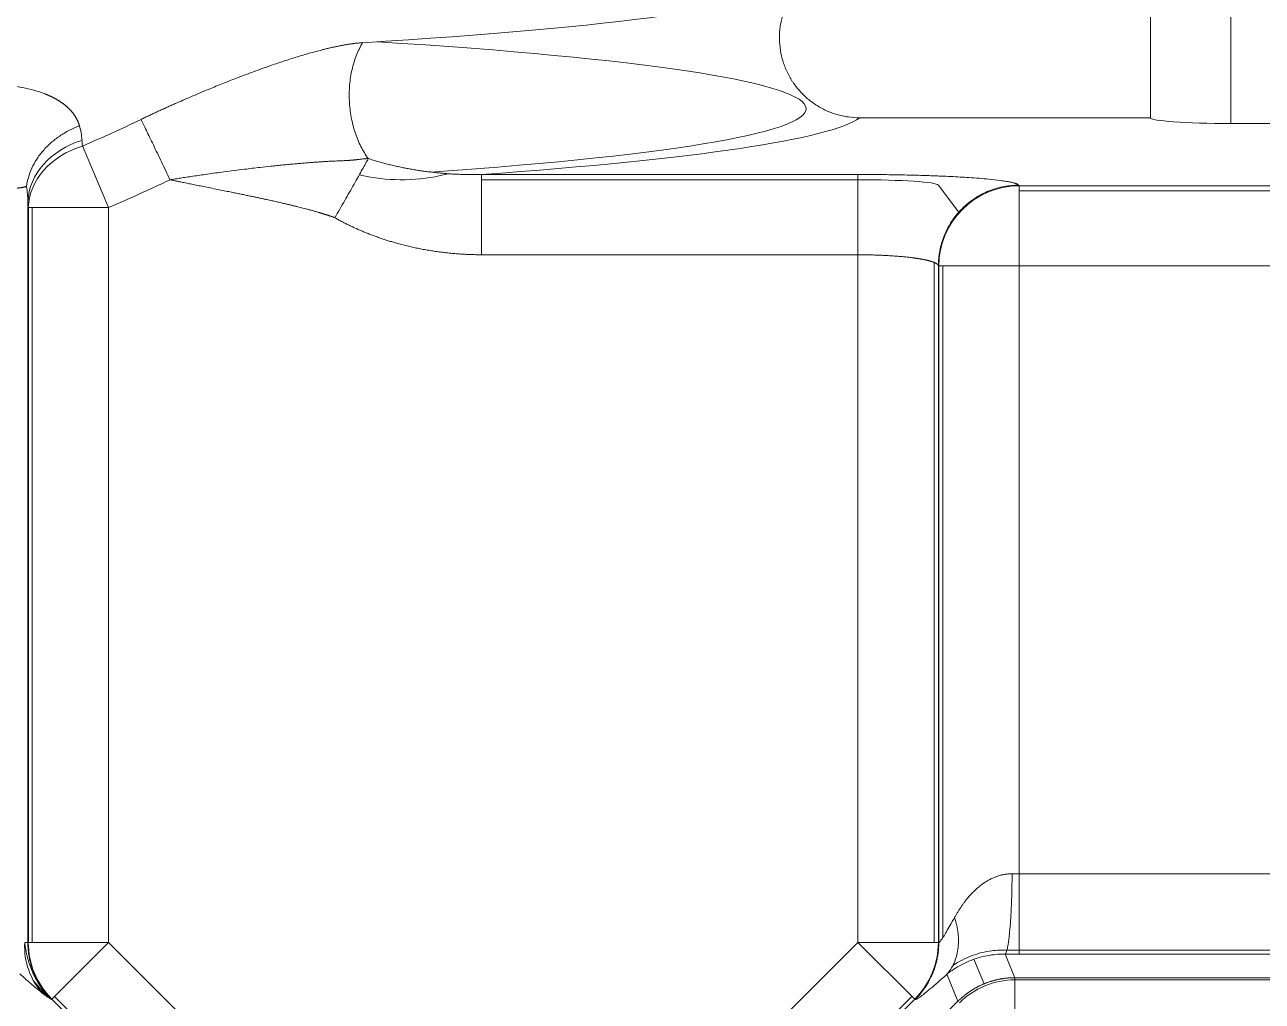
# Model space of a CAD drawing. Header units: millimetres. Extents: x 409 to 2276, y 1039 to 1674.
# Drawn here: x 1619.43 to 1634.8, y 1390.09 to 1402.23 of the extents above; entities that cross this region are included whole.
import ezdxf

# ---------------------------------------------------------------- set-up
doc = ezdxf.new("R2010")
doc.units = ezdxf.units.MM
doc.layers.add('粗实线层', color=7, linetype='Continuous', lineweight=35)

msp = doc.modelspace()

# ---------------------------------------------------------------- linework, layer by layer
at = {"layer": '粗实线层', "lineweight": 20}
for p, q in [((1634.414, 1414.55), (1634.414, 1401)), ((1633.414, 1410.062), (1633.414, 1401.07)), ((1633.414, 1401.07), (1629.803, 1401.07)), ((1636.914, 1401), (1634.414, 1401)), ((1620.145, 1400.72), (1620.471, 1399.955)), ((1629.781, 1400.366), (1625.105, 1400.366)), ((1625.105, 1399.369), (1625.105, 1400.366)), ((1629.781, 1400.301), (1625.105, 1400.301)), ((1630.781, 1400.234), (1631.039, 1399.89)), ((1631.784, 1400.226), (1631.779, 1400.234)), ((1648.509, 1400.226), (1631.784, 1400.226)), ((1631.784, 1399.229), (1631.784, 1400.226)), ((1631.784, 1400.161), (1648.509, 1400.161)), ((1619.467, 1400.029), (1619.467, 1390.823)), ((1619.473, 1390.825), (1619.473, 1399.955)), ((1620.471, 1399.955), (1619.473, 1399.955)), ((1619.522, 1390.825), (1619.522, 1399.955)), ((1620.471, 1390.825), (1620.471, 1399.955)), ((1629.781, 1399.369), (1625.105, 1399.369)), ((1629.781, 1399.369), (1629.781, 1390.825)), ((1630.73, 1399.273), (1630.73, 1390.825)), ((1630.786, 1399.229), (1630.78, 1399.236)), ((1630.78, 1399.236), (1630.78, 1390.825)), ((1630.785, 1390.823), (1630.786, 1399.229)), ((1631.784, 1399.229), (1630.786, 1399.229)), ((1630.835, 1390.883), (1630.835, 1399.229)), ((1631.784, 1391.677), (1631.784, 1399.229)), ((1648.509, 1399.229), (1631.784, 1399.229)), ((1631.784, 1391.677), (1673.786, 1391.677)), ((1619.467, 1390.823), (1619.428, 1390.823)), ((1619.467, 1390.823), (1619.473, 1390.825)), ((1620.471, 1390.825), (1619.473, 1390.825)), ((1620.471, 1390.825), (1619.765, 1390.119)), ((1623.715, 1387.581), (1620.471, 1390.825)), ((1629.781, 1390.825), (1626.538, 1387.581)), ((1629.781, 1390.825), (1630.488, 1390.119)), ((1629.781, 1390.825), (1630.78, 1390.825)), ((1630.78, 1390.825), (1630.785, 1390.823)), ((1631.348, 1390.309), (1631.221, 1390.614)), ((1631.609, 1390.678), (1631.73, 1390.386)), ((1631.784, 1390.678), (1635.456, 1390.678)), ((1631.79, 1390.728), (1635.458, 1390.728)), ((1619.717, 1390.144), (1619.534, 1390.352)), ((1619.544, 1390.441), (1619.549, 1390.443)), ((1630.709, 1390.44), (1630.704, 1390.443)), ((1630.885, 1390.428), (1631.024, 1390.093)), ((1631.73, 1390.386), (1631.73, 1389.886)), ((1631.73, 1390.386), (1729.523, 1390.386)), ((1729.523, 1390.361), (1631.73, 1390.361)), ((1623.044, 1386.91), (1619.8, 1390.154)), ((1630.452, 1390.154), (1627.209, 1386.91)), ((1619.76, 1390.116), (1619.765, 1390.119)), ((1623.008, 1386.875), (1619.765, 1390.119)), ((1630.488, 1390.119), (1627.244, 1386.875)), ((1627.409, 1386.478), (1631.024, 1390.093)), ((1630.488, 1390.119), (1630.493, 1390.116))]:
    msp.add_line(p, q, dxfattribs=at)
for radius in [17.877, 17.877, 18.708]:
    msp.add_arc((1613.126, 1417.161), radius, 293.1165, 295.6821, dxfattribs=at)
for centre, major_axis, ratio, start_param, end_param in [((1613.126, 1402.847), (16.011, 0), 0.069756, 5.427735, 6.18907), ((1613.126, 1401.183), (-16.011, 0), 0.069756, 2.358215, 3.981632), ((1613.126, 1401.183), (16.755, 0), 0.069756, 5.508891, 6.186275), ((1634.414, 1401.07), (-1, 0), 0.069927, 0, 1.570796), ((1620.466, 1400.029), (-0.997, -0.073), 0.813378, 4.985279, 6.193093), ((1620.75, 1417.161), (0, -20.099), 0.052336, 5.664246, 5.670351), ((1620.471, 1399.955), (-0.997, -0.074), 0.8169, 4.984513, 6.192322), ((1629.781, 1400.231), (-1, 0), 0.069927, 3.186285, 4.712389), ((1631.784, 1399.229), (-0.8, -0.6), 0.996204, 4.071054, 5.6382), ((1620.106, 1417.161), (0, -21.034), 0.052336, 5.664246, 5.670351), ((1620.292, 1390.823), (-0.538, -0.721), 0.939696, 5.323763, 6.129567), ((1620.471, 1390.825), (-0.383, 0.924), 0.998395, 1.178665, 1.962928), ((1629.781, 1390.825), (-0.383, -0.924), 0.998395, 1.178665, 1.962928), ((1631.784, 1390.78), (-1, 0), 0.052408, 1.418037, 1.576827), ((1631.741, 1389.359), (0.383, -0.925), 0.998395, 2.759745, 3.52344)]:
    msp.add_ellipse(centre, major_axis=major_axis, ratio=ratio, start_param=start_param, end_param=end_param, dxfattribs=at)
for points, degree, knots in [([(1629.066, 1402.742), (1629.034, 1402.706), (1628.974, 1402.63), (1628.927, 1402.547), (1628.9, 1402.493), (1628.895, 1402.482), (1628.886, 1402.46), (1628.881, 1402.449), (1628.868, 1402.415), (1628.859, 1402.392), (1628.838, 1402.324), (1628.827, 1402.277), (1628.815, 1402.206), (1628.812, 1402.182), (1628.807, 1402.134), (1628.806, 1402.11), (1628.804, 1402.038), (1628.809, 1401.942), (1628.828, 1401.848), (1628.844, 1401.79), (1628.847, 1401.778), (1628.855, 1401.755), (1628.866, 1401.721), (1628.879, 1401.687), (1628.908, 1401.621), (1628.931, 1401.579), (1628.962, 1401.528), (1628.969, 1401.518), (1628.983, 1401.498), (1628.99, 1401.488), (1629.011, 1401.459), (1629.026, 1401.44), (1629.073, 1401.385), (1629.106, 1401.351), (1629.16, 1401.303), (1629.179, 1401.288), (1629.217, 1401.259), (1629.237, 1401.245), (1629.298, 1401.206), (1629.382, 1401.159), (1629.471, 1401.125), (1629.541, 1401.105), (1629.564, 1401.099), (1629.612, 1401.088), (1629.635, 1401.084), (1629.707, 1401.074), (1629.755, 1401.07), (1629.803, 1401.07)], 3, [0, 0, 0, 0, 0.0625, 0.125, 0.125, 0.140625, 0.140625, 0.15625, 0.15625, 0.1875, 0.1875, 0.25, 0.25, 0.28125, 0.28125, 0.3125, 0.3125, 0.375, 0.4375, 0.4375, 0.453125, 0.453125, 0.46875, 0.5, 0.5, 0.5625, 0.5625, 0.578125, 0.578125, 0.59375, 0.59375, 0.625, 0.625, 0.6875, 0.6875, 0.71875, 0.71875, 0.75, 0.75, 0.8125, 0.875, 0.875, 0.90625, 0.90625, 0.9375, 0.9375, 1, 1, 1, 1]), ([(1623.627, 1402.004), (1623.622, 1402.004), (1623.612, 1402.003), (1623.597, 1402.002), (1623.582, 1402), (1623.567, 1401.999), (1623.551, 1401.997), (1623.535, 1401.996), (1623.519, 1401.994), (1623.503, 1401.991), (1623.486, 1401.989), (1623.47, 1401.987), (1623.453, 1401.984), (1623.435, 1401.981), (1623.418, 1401.978), (1623.401, 1401.975), (1623.383, 1401.972), (1623.365, 1401.969), (1623.347, 1401.966), (1623.328, 1401.962), (1623.31, 1401.958), (1623.291, 1401.954), (1623.272, 1401.95), (1623.253, 1401.946), (1623.234, 1401.942), (1623.214, 1401.937), (1623.195, 1401.933), (1623.175, 1401.928), (1623.155, 1401.923), (1623.134, 1401.918), (1623.077, 1401.903), (1622.977, 1401.876), (1622.828, 1401.833), (1622.662, 1401.78), (1622.502, 1401.726), (1622.323, 1401.662), (1622.131, 1401.591), (1621.926, 1401.511), (1621.759, 1401.443), (1621.629, 1401.389), (1621.521, 1401.343), (1621.42, 1401.3), (1621.338, 1401.264), (1621.274, 1401.236), (1621.224, 1401.214), (1621.173, 1401.191), (1621.123, 1401.168), (1621.073, 1401.145), (1621.023, 1401.122), (1620.973, 1401.098), (1620.923, 1401.075), (1620.89, 1401.059), (1620.874, 1401.05)], 3, [0, 0, 0, 0, 0.006233, 0.012519, 0.01886, 0.025254, 0.031704, 0.038209, 0.044769, 0.051384, 0.058054, 0.064775, 0.071549, 0.078372, 0.085243, 0.092159, 0.099118, 0.10612, 0.113167, 0.12026, 0.127401, 0.13459, 0.141829, 0.149119, 0.15646, 0.163854, 0.1713, 0.178801, 0.186355, 0.193963, 0.201625, 0.250567, 0.305071, 0.365183, 0.430919, 0.476247, 0.55751, 0.634223, 0.693482, 0.734072, 0.772104, 0.807575, 0.840478, 0.858171, 0.875867, 0.893569, 0.91128, 0.929002, 0.946735, 0.964479, 0.982235, 1, 1, 1, 1]), ([(1623.627, 1402.004), (1623.598, 1401.956), (1623.572, 1401.904), (1623.528, 1401.792), (1623.509, 1401.732), (1623.481, 1401.608), (1623.471, 1401.543), (1623.46, 1401.412), (1623.458, 1401.344), (1623.465, 1401.21), (1623.473, 1401.144), (1623.497, 1401.013), (1623.513, 1400.949), (1623.553, 1400.827), (1623.577, 1400.769), (1623.632, 1400.66), (1623.663, 1400.61), (1623.697, 1400.564)], 3, [0, 0, 0, 0, 0.125, 0.125, 0.25, 0.25, 0.375, 0.375, 0.5, 0.5, 0.625, 0.625, 0.75, 0.75, 0.875, 0.875, 1, 1, 1, 1]), ([(1620.108, 1400.971), (1620.107, 1400.974), (1620.105, 1400.981), (1620.102, 1400.99), (1620.099, 1401), (1620.095, 1401.009), (1620.092, 1401.019), (1620.088, 1401.028), (1620.084, 1401.037), (1620.079, 1401.046), (1620.075, 1401.054), (1620.07, 1401.063), (1620.066, 1401.072), (1620.061, 1401.08), (1620.056, 1401.088), (1620.05, 1401.096), (1620.045, 1401.104), (1620.039, 1401.112), (1620.034, 1401.12), (1620.028, 1401.127), (1620.022, 1401.135), (1620.016, 1401.142), (1620.01, 1401.149), (1620.004, 1401.156), (1619.998, 1401.163), (1619.991, 1401.17), (1619.985, 1401.177), (1619.978, 1401.184), (1619.972, 1401.19), (1619.965, 1401.196), (1619.958, 1401.203), (1619.951, 1401.209), (1619.944, 1401.215), (1619.937, 1401.221), (1619.93, 1401.227), (1619.923, 1401.233), (1619.916, 1401.238), (1619.908, 1401.244), (1619.901, 1401.249), (1619.894, 1401.254), (1619.886, 1401.26), (1619.879, 1401.265), (1619.871, 1401.27), (1619.864, 1401.275), (1619.856, 1401.28), (1619.848, 1401.284), (1619.841, 1401.289), (1619.833, 1401.294), (1619.826, 1401.298), (1619.818, 1401.302), (1619.81, 1401.307), (1619.803, 1401.311), (1619.795, 1401.315), (1619.787, 1401.319), (1619.779, 1401.323), (1619.772, 1401.327), (1619.764, 1401.331), (1619.756, 1401.334), (1619.748, 1401.338), (1619.741, 1401.342), (1619.733, 1401.345), (1619.725, 1401.349), (1619.718, 1401.352), (1619.71, 1401.355), (1619.702, 1401.358), (1619.695, 1401.361), (1619.687, 1401.365), (1619.638, 1401.384), (1619.546, 1401.414), (1619.405, 1401.447), (1619.263, 1401.469), (1619.136, 1401.481), (1619.024, 1401.486), (1618.925, 1401.487), (1618.825, 1401.486), (1618.745, 1401.482), (1618.685, 1401.477), (1618.647, 1401.474), (1618.607, 1401.471), (1618.567, 1401.466), (1618.527, 1401.462), (1618.486, 1401.456), (1618.445, 1401.451), (1618.403, 1401.444), (1618.36, 1401.437), (1618.318, 1401.429), (1618.274, 1401.421), (1618.246, 1401.415), (1618.231, 1401.412)], 3, [0, 0, 0, 0, 0.006853, 0.013666, 0.020439, 0.02717, 0.033862, 0.040512, 0.047123, 0.053693, 0.060223, 0.066712, 0.073161, 0.079569, 0.085937, 0.092265, 0.098552, 0.104799, 0.111006, 0.117172, 0.123299, 0.129385, 0.13543, 0.141435, 0.147401, 0.153326, 0.15921, 0.165055, 0.17086, 0.176625, 0.18235, 0.188035, 0.19368, 0.199285, 0.204849, 0.210374, 0.215859, 0.221304, 0.22671, 0.232075, 0.237402, 0.242688, 0.247935, 0.253142, 0.25831, 0.263438, 0.268526, 0.273575, 0.278584, 0.283554, 0.288484, 0.293376, 0.298227, 0.30304, 0.307814, 0.312548, 0.317243, 0.321899, 0.326516, 0.331094, 0.335632, 0.340132, 0.344592, 0.349014, 0.353396, 0.35774, 0.362044, 0.36631, 0.439516, 0.508834, 0.574344, 0.636135, 0.678069, 0.719786, 0.761304, 0.802646, 0.818246, 0.833997, 0.8499, 0.865959, 0.882174, 0.898544, 0.915068, 0.931746, 0.948578, 0.965564, 0.982705, 1, 1, 1, 1]), ([(1620.108, 1400.971), (1620.066, 1400.955), (1620.024, 1400.936), (1619.942, 1400.894), (1619.902, 1400.87), (1619.825, 1400.818), (1619.788, 1400.789), (1619.719, 1400.728), (1619.687, 1400.696), (1619.627, 1400.627), (1619.601, 1400.592), (1619.553, 1400.519), (1619.533, 1400.481), (1619.498, 1400.406), (1619.484, 1400.368), (1619.463, 1400.292), (1619.455, 1400.255), (1619.451, 1400.218)], 3, [0, 0, 0, 0, 0.125, 0.125, 0.25, 0.25, 0.375, 0.375, 0.5, 0.5, 0.625, 0.625, 0.75, 0.75, 0.875, 0.875, 1, 1, 1, 1]), ([(1620.874, 1401.05), (1620.883, 1401.031), (1620.893, 1401.011), (1620.915, 1400.965), (1620.927, 1400.94), (1620.953, 1400.886), (1620.966, 1400.858), (1620.995, 1400.798), (1621.011, 1400.766), (1621.042, 1400.7), (1621.059, 1400.666), (1621.093, 1400.595), (1621.11, 1400.559), (1621.145, 1400.486), (1621.163, 1400.449), (1621.199, 1400.375), (1621.216, 1400.338), (1621.234, 1400.301)], 3, [0, 0, 0, 0, 0.125, 0.125, 0.25, 0.25, 0.375, 0.375, 0.5, 0.5, 0.625, 0.625, 0.75, 0.75, 0.875, 0.875, 1, 1, 1, 1]), ([(1623.697, 1400.564), (1623.695, 1400.564), (1623.689, 1400.564), (1623.68, 1400.563), (1623.67, 1400.563), (1623.658, 1400.562), (1623.644, 1400.561), (1623.626, 1400.559), (1623.605, 1400.557), (1623.584, 1400.554), (1623.569, 1400.552), (1623.559, 1400.551), (1623.553, 1400.55), (1623.547, 1400.549), (1623.54, 1400.549), (1623.534, 1400.548), (1623.527, 1400.547), (1623.521, 1400.547), (1623.514, 1400.546), (1623.508, 1400.545), (1623.502, 1400.545), (1623.495, 1400.544), (1623.489, 1400.544), (1623.483, 1400.543), (1623.476, 1400.543), (1623.47, 1400.542), (1623.464, 1400.542), (1623.458, 1400.541), (1623.452, 1400.541), (1623.446, 1400.54), (1623.44, 1400.54), (1623.435, 1400.54), (1623.429, 1400.539), (1623.423, 1400.539), (1623.413, 1400.539), (1623.396, 1400.538), (1623.37, 1400.537), (1623.34, 1400.536), (1623.305, 1400.534), (1623.264, 1400.532), (1623.217, 1400.53), (1623.168, 1400.528), (1623.12, 1400.524), (1623.071, 1400.521), (1623.019, 1400.517), (1622.964, 1400.513), (1622.905, 1400.508), (1622.843, 1400.503), (1622.777, 1400.497), (1622.708, 1400.491), (1622.636, 1400.484), (1622.562, 1400.476), (1622.467, 1400.467), (1622.332, 1400.452), (1622.138, 1400.429), (1621.953, 1400.405), (1621.8, 1400.385), (1621.7, 1400.371), (1621.607, 1400.357), (1621.521, 1400.345), (1621.44, 1400.333), (1621.366, 1400.322), (1621.298, 1400.311), (1621.255, 1400.304), (1621.234, 1400.301)], 3, [0, 0, 0, 0, 0.003746, 0.008179, 0.013327, 0.019215, 0.025859, 0.03327, 0.0456, 0.055475, 0.062682, 0.06713, 0.06879, 0.071755, 0.074706, 0.077641, 0.080558, 0.083455, 0.08633, 0.089181, 0.092004, 0.094797, 0.097557, 0.100281, 0.10297, 0.105622, 0.10824, 0.110825, 0.113377, 0.115897, 0.118387, 0.120848, 0.12328, 0.125686, 0.128065, 0.136442, 0.146819, 0.159193, 0.17372, 0.190559, 0.209679, 0.23096, 0.249438, 0.269144, 0.290098, 0.312345, 0.335929, 0.360849, 0.387085, 0.414615, 0.443432, 0.473544, 0.503191, 0.556775, 0.634103, 0.734948, 0.776762, 0.816074, 0.852896, 0.887238, 0.91911, 0.948521, 0.975482, 1, 1, 1, 1]), ([(1623.281, 1399.829), (1623.301, 1399.864), (1623.321, 1399.899), (1623.363, 1399.97), (1623.383, 1400.006), (1623.424, 1400.077), (1623.444, 1400.112), (1623.483, 1400.181), (1623.502, 1400.215), (1623.539, 1400.28), (1623.557, 1400.312), (1623.591, 1400.372), (1623.607, 1400.4), (1623.636, 1400.453), (1623.65, 1400.478), (1623.676, 1400.524), (1623.687, 1400.545), (1623.697, 1400.564)], 3, [0, 0, 0, 0, 0.125, 0.125, 0.25, 0.25, 0.375, 0.375, 0.5, 0.5, 0.625, 0.625, 0.75, 0.75, 0.875, 0.875, 1, 1, 1, 1]), ([(1625.105, 1400.366), (1625.095, 1400.366), (1625.074, 1400.365), (1625.043, 1400.365), (1625.012, 1400.365), (1624.981, 1400.365), (1624.95, 1400.365), (1624.919, 1400.366), (1624.888, 1400.366), (1624.857, 1400.367), (1624.826, 1400.368), (1624.795, 1400.37), (1624.764, 1400.371), (1624.733, 1400.373), (1624.702, 1400.375), (1624.671, 1400.377), (1624.64, 1400.38), (1624.609, 1400.382), (1624.577, 1400.385), (1624.546, 1400.388), (1624.515, 1400.391), (1624.484, 1400.395), (1624.453, 1400.399), (1624.422, 1400.402), (1624.391, 1400.407), (1624.361, 1400.411), (1624.33, 1400.415), (1624.299, 1400.42), (1624.268, 1400.425), (1624.237, 1400.43), (1624.207, 1400.436), (1624.176, 1400.442), (1624.145, 1400.447), (1624.115, 1400.454), (1624.084, 1400.46), (1624.054, 1400.467), (1624.024, 1400.473), (1623.993, 1400.48), (1623.963, 1400.488), (1623.933, 1400.495), (1623.903, 1400.503), (1623.874, 1400.511), (1623.844, 1400.519), (1623.814, 1400.528), (1623.785, 1400.536), (1623.756, 1400.545), (1623.726, 1400.555), (1623.707, 1400.561), (1623.697, 1400.564)], 3, [0, 0, 0, 0, 0.02168, 0.043381, 0.065101, 0.086839, 0.108595, 0.130368, 0.152155, 0.173957, 0.195772, 0.217599, 0.239438, 0.261285, 0.283142, 0.305005, 0.326874, 0.348749, 0.370626, 0.392507, 0.414388, 0.43627, 0.45815, 0.480028, 0.501903, 0.523773, 0.545637, 0.567495, 0.589345, 0.611185, 0.633014, 0.654828, 0.676625, 0.698404, 0.72016, 0.741892, 0.763598, 0.785275, 0.806922, 0.828535, 0.850114, 0.871655, 0.893158, 0.914619, 0.936037, 0.95741, 0.978733, 1, 1, 1, 1]), ([(1623.281, 1399.829), (1623.267, 1399.836), (1623.231, 1399.848), (1623.192, 1399.86), (1623.153, 1399.872), (1623.05, 1399.905), (1622.952, 1399.931), (1622.739, 1399.988), (1622.428, 1400.056), (1622.219, 1400.101), (1621.837, 1400.178), (1621.399, 1400.266), (1621.234, 1400.301)], 2, [0, 0, 0, 0.0625, 0.0625, 0.125, 0.125, 0.25, 0.25, 0.5, 0.5, 0.75, 0.75, 1, 1, 1]), ([(1624.689, 1400.375), (1624.677, 1400.372), (1624.664, 1400.369), (1624.327, 1400.284), (1623.987, 1400.28), (1623.637, 1400.351), (1623.611, 1400.357), (1623.586, 1400.363)], 3, [0, 0, 0, 0, 0.033535, 0.033535, 0.929465, 0.929465, 1, 1, 1, 1]), ([(1630.522, 1400.356), (1630.489, 1400.357), (1630.416, 1400.359), (1630.304, 1400.361), (1630.193, 1400.363), (1630.093, 1400.365), (1630.005, 1400.365), (1629.931, 1400.366), (1629.869, 1400.366), (1629.821, 1400.366), (1629.793, 1400.366), (1629.781, 1400.366)], 3, [0, 0, 0, 0, 0.140745, 0.309304, 0.460393, 0.594002, 0.710136, 0.808803, 0.890002, 0.953734, 1, 1, 1, 1]), ([(1629.781, 1399.369), (1629.781, 1399.431), (1629.781, 1399.494), (1629.781, 1399.617), (1629.781, 1399.677), (1629.781, 1399.793), (1629.781, 1399.849), (1629.781, 1399.955), (1629.781, 1400.005), (1629.781, 1400.096), (1629.781, 1400.138), (1629.781, 1400.212), (1629.781, 1400.244), (1629.781, 1400.298), (1629.781, 1400.32), (1629.781, 1400.352), (1629.781, 1400.362), (1629.781, 1400.366)], 3, [0, 0, 0, 0, 0.125, 0.125, 0.25, 0.25, 0.375, 0.375, 0.5, 0.5, 0.625, 0.625, 0.75, 0.75, 0.875, 0.875, 1, 1, 1, 1]), ([(1631.779, 1400.234), (1631.778, 1400.234), (1631.777, 1400.235), (1631.776, 1400.237), (1631.774, 1400.238), (1631.772, 1400.24), (1631.769, 1400.242), (1631.767, 1400.243), (1631.764, 1400.245), (1631.761, 1400.247), (1631.757, 1400.248), (1631.753, 1400.25), (1631.75, 1400.251), (1631.745, 1400.253), (1631.741, 1400.254), (1631.736, 1400.256), (1631.731, 1400.258), (1631.726, 1400.259), (1631.72, 1400.261), (1631.715, 1400.262), (1631.704, 1400.265), (1631.682, 1400.27), (1631.642, 1400.278), (1631.594, 1400.285), (1631.521, 1400.296), (1631.392, 1400.31), (1631.186, 1400.327), (1630.975, 1400.339), (1630.827, 1400.346), (1630.728, 1400.349), (1630.637, 1400.353), (1630.567, 1400.355), (1630.527, 1400.356), (1630.522, 1400.356)], 3, [0, 0, 0, 0, 0.010179, 0.020358, 0.030537, 0.040715, 0.050893, 0.061071, 0.071249, 0.081427, 0.091605, 0.101783, 0.111962, 0.12214, 0.132319, 0.142499, 0.152679, 0.16286, 0.173042, 0.183225, 0.19341, 0.225091, 0.28748, 0.344582, 0.381793, 0.500778, 0.667618, 0.793791, 0.858214, 0.898741, 0.943688, 0.99306, 1, 1, 1, 1]), ([(1619.451, 1400.218), (1619.45, 1400.218), (1619.448, 1400.217), (1619.444, 1400.216), (1619.441, 1400.215), (1619.437, 1400.214), (1619.433, 1400.213), (1619.429, 1400.212), (1619.425, 1400.211), (1619.421, 1400.21), (1619.416, 1400.209), (1619.411, 1400.208), (1619.406, 1400.207), (1619.401, 1400.206), (1619.396, 1400.205), (1619.39, 1400.204), (1619.385, 1400.203), (1619.379, 1400.202), (1619.373, 1400.201), (1619.367, 1400.201), (1619.361, 1400.2), (1619.355, 1400.199), (1619.348, 1400.198), (1619.342, 1400.197), (1619.335, 1400.196), (1619.329, 1400.196), (1619.322, 1400.195), (1619.315, 1400.194), (1619.308, 1400.193), (1619.301, 1400.192), (1619.294, 1400.192), (1619.286, 1400.191), (1619.279, 1400.19), (1619.272, 1400.19), (1619.264, 1400.189), (1619.257, 1400.188), (1619.249, 1400.188), (1619.241, 1400.187), (1619.234, 1400.186), (1619.226, 1400.186), (1619.218, 1400.185), (1619.21, 1400.184), (1619.202, 1400.184), (1619.194, 1400.183), (1619.186, 1400.182), (1619.178, 1400.182), (1619.17, 1400.181), (1619.162, 1400.181), (1619.154, 1400.18), (1619.146, 1400.18), (1619.138, 1400.179), (1619.13, 1400.179), (1619.122, 1400.178), (1619.114, 1400.178), (1619.099, 1400.177), (1619.079, 1400.176), (1619.051, 1400.174), (1619.023, 1400.173), (1618.995, 1400.172), (1618.966, 1400.17), (1618.936, 1400.169), (1618.906, 1400.168), (1618.876, 1400.167), (1618.846, 1400.166), (1618.815, 1400.166), (1618.784, 1400.165), (1618.753, 1400.164), (1618.721, 1400.163), (1618.69, 1400.163), (1618.658, 1400.162), (1618.626, 1400.162), (1618.595, 1400.162), (1618.563, 1400.162), (1618.531, 1400.161), (1618.5, 1400.161), (1618.479, 1400.161), (1618.468, 1400.161)], 3, [0, 0, 0, 0, 0.011245, 0.022421, 0.033527, 0.044564, 0.055532, 0.06643, 0.077259, 0.088018, 0.098708, 0.109329, 0.119881, 0.130363, 0.140776, 0.151119, 0.161393, 0.171598, 0.181733, 0.191799, 0.201796, 0.211723, 0.221581, 0.23137, 0.241089, 0.250739, 0.260319, 0.269831, 0.279273, 0.288645, 0.297948, 0.307182, 0.316347, 0.325442, 0.334468, 0.343425, 0.352312, 0.36113, 0.369879, 0.378559, 0.387169, 0.395709, 0.404181, 0.412583, 0.420916, 0.42918, 0.437374, 0.445499, 0.453555, 0.461541, 0.469458, 0.477306, 0.485085, 0.492794, 0.500434, 0.525302, 0.550061, 0.574711, 0.599253, 0.623687, 0.648013, 0.672231, 0.696341, 0.720343, 0.744238, 0.768025, 0.791704, 0.815276, 0.838741, 0.862098, 0.885349, 0.908493, 0.931529, 0.954459, 0.977283, 1, 1, 1, 1]), ([(1630.78, 1399.236), (1630.78, 1399.295), (1630.786, 1399.356), (1630.809, 1399.479), (1630.827, 1399.541), (1630.876, 1399.664), (1630.907, 1399.724), (1630.981, 1399.838), (1631.025, 1399.892), (1631.123, 1399.989), (1631.176, 1400.032), (1631.29, 1400.107), (1631.35, 1400.138), (1631.473, 1400.187), (1631.536, 1400.205), (1631.659, 1400.228), (1631.72, 1400.233), (1631.779, 1400.234)], 3, [0, 0, 0, 0, 0.125, 0.125, 0.25, 0.25, 0.375, 0.375, 0.5, 0.5, 0.625, 0.625, 0.75, 0.75, 0.875, 0.875, 1, 1, 1, 1]), ([(1625.105, 1399.369), (1624.586, 1399.369), (1624.091, 1399.501), (1623.651, 1399.619), (1623.281, 1399.829)], 2, [0, 0, 0, 0.5, 0.5, 1, 1, 1]), ([(1630.78, 1399.236), (1630.78, 1399.237), (1630.779, 1399.238), (1630.778, 1399.241), (1630.776, 1399.243), (1630.775, 1399.245), (1630.772, 1399.247), (1630.77, 1399.25), (1630.768, 1399.252), (1630.765, 1399.254), (1630.762, 1399.256), (1630.759, 1399.258), (1630.756, 1399.26), (1630.752, 1399.262), (1630.748, 1399.264), (1630.744, 1399.266), (1630.74, 1399.268), (1630.736, 1399.27), (1630.731, 1399.272), (1630.727, 1399.274), (1630.722, 1399.276), (1630.717, 1399.278), (1630.712, 1399.28), (1630.707, 1399.281), (1630.701, 1399.283), (1630.696, 1399.285), (1630.69, 1399.287), (1630.685, 1399.288), (1630.679, 1399.29), (1630.673, 1399.292), (1630.667, 1399.293), (1630.661, 1399.295), (1630.654, 1399.297), (1630.648, 1399.298), (1630.642, 1399.3), (1630.635, 1399.301), (1630.629, 1399.303), (1630.622, 1399.304), (1630.615, 1399.306), (1630.609, 1399.307), (1630.602, 1399.308), (1630.595, 1399.31), (1630.588, 1399.311), (1630.581, 1399.312), (1630.574, 1399.314), (1630.567, 1399.315), (1630.56, 1399.316), (1630.553, 1399.317), (1630.546, 1399.319), (1630.539, 1399.32), (1630.532, 1399.321), (1630.525, 1399.322), (1630.518, 1399.323), (1630.511, 1399.324), (1630.504, 1399.325), (1630.497, 1399.326), (1630.49, 1399.327), (1630.483, 1399.328), (1630.476, 1399.329), (1630.463, 1399.331), (1630.444, 1399.333), (1630.418, 1399.337), (1630.391, 1399.34), (1630.363, 1399.342), (1630.335, 1399.345), (1630.307, 1399.348), (1630.278, 1399.35), (1630.248, 1399.352), (1630.219, 1399.354), (1630.189, 1399.356), (1630.158, 1399.358), (1630.127, 1399.36), (1630.096, 1399.361), (1630.065, 1399.363), (1630.034, 1399.364), (1630.002, 1399.365), (1629.971, 1399.366), (1629.939, 1399.367), (1629.907, 1399.367), (1629.876, 1399.368), (1629.844, 1399.368), (1629.813, 1399.369), (1629.792, 1399.369), (1629.781, 1399.369)], 3, [0, 0, 0, 0, 0.010975, 0.021869, 0.032681, 0.043412, 0.054061, 0.064629, 0.075116, 0.085521, 0.095845, 0.106087, 0.116248, 0.126328, 0.136326, 0.146243, 0.156079, 0.165833, 0.175506, 0.185097, 0.194607, 0.204036, 0.213384, 0.22265, 0.231834, 0.240937, 0.249959, 0.2589, 0.267759, 0.276537, 0.285234, 0.293849, 0.302383, 0.310836, 0.319207, 0.327497, 0.335706, 0.343833, 0.351879, 0.359844, 0.367728, 0.37553, 0.383251, 0.390891, 0.398449, 0.405926, 0.413322, 0.420637, 0.427871, 0.435023, 0.442094, 0.449084, 0.455992, 0.46282, 0.469566, 0.476231, 0.482815, 0.489318, 0.495739, 0.502079, 0.524846, 0.547508, 0.570067, 0.592522, 0.614875, 0.637124, 0.659271, 0.681316, 0.70326, 0.725102, 0.746843, 0.768483, 0.790023, 0.811464, 0.832805, 0.854047, 0.87519, 0.896235, 0.917182, 0.938031, 0.958784, 0.97944, 1, 1, 1, 1]), ([(1630.982, 1391.134), (1630.985, 1391.14), (1630.991, 1391.151), (1631.001, 1391.168), (1631.01, 1391.184), (1631.02, 1391.2), (1631.03, 1391.216), (1631.039, 1391.231), (1631.049, 1391.245), (1631.058, 1391.259), (1631.068, 1391.273), (1631.077, 1391.287), (1631.086, 1391.299), (1631.095, 1391.312), (1631.104, 1391.324), (1631.113, 1391.336), (1631.122, 1391.347), (1631.13, 1391.358), (1631.15, 1391.382), (1631.182, 1391.419), (1631.227, 1391.465), (1631.273, 1391.507), (1631.311, 1391.537), (1631.34, 1391.558), (1631.361, 1391.572), (1631.381, 1391.585), (1631.402, 1391.597), (1631.423, 1391.608), (1631.444, 1391.618), (1631.464, 1391.628), (1631.485, 1391.637), (1631.507, 1391.645), (1631.528, 1391.652), (1631.549, 1391.658), (1631.57, 1391.663), (1631.591, 1391.668), (1631.612, 1391.671), (1631.633, 1391.674), (1631.654, 1391.676), (1631.675, 1391.677), (1631.689, 1391.677), (1631.696, 1391.677)], 3, [0, 0, 0, 0, 0.022809, 0.045106, 0.066892, 0.088167, 0.108931, 0.129185, 0.148929, 0.168162, 0.186886, 0.2051, 0.222805, 0.240001, 0.256689, 0.272869, 0.288541, 0.303707, 0.318366, 0.392774, 0.462838, 0.528663, 0.590375, 0.616589, 0.642286, 0.667484, 0.6922, 0.716452, 0.74026, 0.763644, 0.786627, 0.809231, 0.831481, 0.853402, 0.875021, 0.896365, 0.917462, 0.938343, 0.959039, 0.97958, 1, 1, 1, 1]), ([(1630.885, 1390.428), (1630.921, 1390.467), (1630.951, 1390.514), (1630.998, 1390.618), (1631.014, 1390.677), (1631.031, 1390.801), (1631.032, 1390.867), (1631.017, 1391), (1631.003, 1391.068), (1630.982, 1391.134)], 3, [0, 0, 0, 0, 0.25, 0.25, 0.5, 0.5, 0.75, 0.75, 1, 1, 1, 1]), ([(1619.76, 1390.116), (1619.756, 1390.12), (1619.749, 1390.127), (1619.738, 1390.138), (1619.727, 1390.149), (1619.717, 1390.16), (1619.707, 1390.172), (1619.697, 1390.183), (1619.687, 1390.195), (1619.677, 1390.207), (1619.668, 1390.218), (1619.659, 1390.23), (1619.65, 1390.242), (1619.641, 1390.254), (1619.632, 1390.266), (1619.624, 1390.278), (1619.615, 1390.291), (1619.607, 1390.303), (1619.6, 1390.315), (1619.592, 1390.328), (1619.585, 1390.34), (1619.577, 1390.353), (1619.57, 1390.365), (1619.563, 1390.378), (1619.557, 1390.39), (1619.55, 1390.403), (1619.544, 1390.415), (1619.538, 1390.428), (1619.532, 1390.441), (1619.526, 1390.453), (1619.516, 1390.476), (1619.503, 1390.51), (1619.487, 1390.555), (1619.473, 1390.597), (1619.462, 1390.639), (1619.452, 1390.679), (1619.444, 1390.717), (1619.438, 1390.754), (1619.433, 1390.789), (1619.43, 1390.812), (1619.428, 1390.823)], 3, [0, 0, 0, 0, 0.019058, 0.038082, 0.05707, 0.076017, 0.094922, 0.11378, 0.13259, 0.151348, 0.170052, 0.1887, 0.207288, 0.225815, 0.244278, 0.262675, 0.281005, 0.299264, 0.317452, 0.335567, 0.353606, 0.371569, 0.389455, 0.407261, 0.424986, 0.44263, 0.460192, 0.477668, 0.49506, 0.512365, 0.529582, 0.590762, 0.649766, 0.706556, 0.761107, 0.8134, 0.863427, 0.911192, 0.956709, 1, 1, 1, 1]), ([(1619.467, 1390.823), (1619.467, 1390.818), (1619.467, 1390.808), (1619.467, 1390.793), (1619.468, 1390.778), (1619.469, 1390.763), (1619.47, 1390.749), (1619.471, 1390.734), (1619.472, 1390.719), (1619.474, 1390.704), (1619.476, 1390.69), (1619.478, 1390.675), (1619.48, 1390.66), (1619.483, 1390.646), (1619.485, 1390.631), (1619.488, 1390.617), (1619.491, 1390.602), (1619.495, 1390.588), (1619.498, 1390.574), (1619.502, 1390.559), (1619.506, 1390.545), (1619.51, 1390.531), (1619.515, 1390.517), (1619.519, 1390.503), (1619.524, 1390.489), (1619.529, 1390.475), (1619.535, 1390.461), (1619.54, 1390.447), (1619.546, 1390.434), (1619.552, 1390.42), (1619.558, 1390.406), (1619.564, 1390.393), (1619.57, 1390.38), (1619.577, 1390.367), (1619.584, 1390.353), (1619.591, 1390.34), (1619.598, 1390.327), (1619.606, 1390.315), (1619.613, 1390.302), (1619.621, 1390.289), (1619.629, 1390.277), (1619.637, 1390.265), (1619.646, 1390.252), (1619.654, 1390.24), (1619.663, 1390.228), (1619.672, 1390.217), (1619.681, 1390.205), (1619.69, 1390.193), (1619.7, 1390.182), (1619.709, 1390.171), (1619.719, 1390.159), (1619.729, 1390.148), (1619.739, 1390.138), (1619.749, 1390.127), (1619.756, 1390.12), (1619.76, 1390.116)], 3, [0, 0, 0, 0, 0.018872, 0.037742, 0.056612, 0.075481, 0.094348, 0.113215, 0.132082, 0.150947, 0.169812, 0.188677, 0.207541, 0.226404, 0.245267, 0.26413, 0.282992, 0.301854, 0.320715, 0.339577, 0.358438, 0.377299, 0.39616, 0.415022, 0.433883, 0.452744, 0.471606, 0.490468, 0.50933, 0.528192, 0.547055, 0.565918, 0.584781, 0.603645, 0.62251, 0.641375, 0.660241, 0.679108, 0.697975, 0.716844, 0.735713, 0.754583, 0.773454, 0.792326, 0.811199, 0.830073, 0.848949, 0.867825, 0.886703, 0.905582, 0.924463, 0.943345, 0.962228, 0.981113, 1, 1, 1, 1]), ([(1630.493, 1390.116), (1630.495, 1390.119), (1630.501, 1390.124), (1630.51, 1390.134), (1630.522, 1390.147), (1630.537, 1390.163), (1630.554, 1390.183), (1630.573, 1390.206), (1630.594, 1390.234), (1630.614, 1390.262), (1630.632, 1390.29), (1630.648, 1390.317), (1630.664, 1390.345), (1630.68, 1390.375), (1630.695, 1390.407), (1630.709, 1390.438), (1630.721, 1390.469), (1630.731, 1390.497), (1630.741, 1390.526), (1630.749, 1390.555), (1630.757, 1390.585), (1630.764, 1390.614), (1630.769, 1390.644), (1630.774, 1390.674), (1630.778, 1390.703), (1630.782, 1390.733), (1630.784, 1390.763), (1630.785, 1390.793), (1630.785, 1390.813), (1630.785, 1390.823)], 3, [0, 0, 0, 0, 0.011951, 0.029227, 0.05183, 0.079759, 0.113016, 0.1516, 0.19551, 0.244747, 0.283189, 0.323252, 0.364941, 0.408259, 0.453209, 0.499795, 0.538792, 0.577701, 0.616523, 0.655259, 0.693908, 0.73247, 0.770946, 0.809336, 0.847639, 0.885858, 0.92399, 0.962038, 1, 1, 1, 1]), ([(1630.885, 1390.428), (1630.899, 1390.439), (1630.94, 1390.47), (1631.014, 1390.52), (1631.113, 1390.572), (1631.218, 1390.616), (1631.327, 1390.648), (1631.437, 1390.669), (1631.531, 1390.678), (1631.588, 1390.679), (1631.609, 1390.678)], 3, [0, 0, 0, 0, 0.091532, 0.260035, 0.415725, 0.563009, 0.699169, 0.822894, 0.934801, 1, 1, 1, 1]), ([(1630.959, 1390.535), (1630.963, 1390.537), (1630.966, 1390.54), (1631.032, 1390.584), (1631.11, 1390.627), (1631.273, 1390.688), (1631.357, 1390.71), (1631.506, 1390.728), (1631.569, 1390.73), (1631.632, 1390.727)], 3, [0, 0, 0, 0, 0.024144, 0.024144, 0.434256, 0.434256, 0.773252, 0.773252, 1, 1, 1, 1]), ([(1631.024, 1390.093), (1631.027, 1390.097), (1631.034, 1390.104), (1631.045, 1390.114), (1631.056, 1390.124), (1631.067, 1390.134), (1631.078, 1390.143), (1631.089, 1390.153), (1631.101, 1390.162), (1631.112, 1390.172), (1631.124, 1390.181), (1631.136, 1390.19), (1631.148, 1390.198), (1631.16, 1390.207), (1631.172, 1390.215), (1631.184, 1390.223), (1631.197, 1390.231), (1631.209, 1390.239), (1631.222, 1390.247), (1631.235, 1390.254), (1631.248, 1390.262), (1631.261, 1390.269), (1631.274, 1390.275), (1631.287, 1390.282), (1631.3, 1390.289), (1631.314, 1390.295), (1631.327, 1390.301), (1631.341, 1390.307), (1631.355, 1390.312), (1631.368, 1390.318), (1631.382, 1390.323), (1631.396, 1390.328), (1631.41, 1390.333), (1631.424, 1390.338), (1631.438, 1390.342), (1631.452, 1390.346), (1631.467, 1390.35), (1631.481, 1390.354), (1631.495, 1390.358), (1631.51, 1390.361), (1631.524, 1390.364), (1631.539, 1390.367), (1631.553, 1390.37), (1631.568, 1390.372), (1631.582, 1390.375), (1631.597, 1390.377), (1631.612, 1390.379), (1631.626, 1390.38), (1631.641, 1390.382), (1631.656, 1390.383), (1631.671, 1390.384), (1631.685, 1390.385), (1631.7, 1390.385), (1631.715, 1390.386), (1631.725, 1390.386), (1631.73, 1390.386)], 3, [0, 0, 0, 0, 0.018878, 0.037756, 0.056633, 0.07551, 0.094386, 0.113262, 0.132137, 0.151012, 0.169887, 0.188761, 0.207635, 0.226508, 0.245381, 0.264253, 0.283126, 0.301997, 0.320869, 0.33974, 0.35861, 0.37748, 0.39635, 0.41522, 0.434089, 0.452957, 0.471825, 0.490693, 0.509561, 0.528428, 0.547295, 0.566161, 0.585028, 0.603893, 0.622759, 0.641624, 0.660489, 0.679353, 0.698217, 0.717081, 0.735944, 0.754807, 0.77367, 0.792533, 0.811395, 0.830257, 0.849118, 0.86798, 0.88684, 0.905701, 0.924561, 0.943422, 0.962281, 0.981141, 1, 1, 1, 1])]:
    msp.add_open_spline(points, degree=degree, knots=knots, dxfattribs=at)
for points in [[(1620.14, 1400.791), (1620.135, 1400.852), (1620.125, 1400.912), (1620.108, 1400.971)], [(1619.467, 1400.029), (1619.466, 1400.06), (1619.462, 1400.123), (1619.455, 1400.186), (1619.451, 1400.218)], [(1631.696, 1391.677), (1631.726, 1391.677), (1631.755, 1391.677), (1631.784, 1391.677)], [(1630.785, 1390.823), (1630.787, 1390.821), (1630.793, 1390.824), (1630.811, 1390.847), (1630.84, 1390.89), (1630.879, 1390.954), (1630.926, 1391.036), (1630.962, 1391.1), (1630.982, 1391.134)], [(1631.609, 1390.678), (1631.667, 1390.678), (1631.726, 1390.678), (1631.784, 1390.678)], [(1619.657, 1390.187), (1619.636, 1390.203), (1619.585, 1390.243), (1619.488, 1390.326), (1619.411, 1390.394), (1619.369, 1390.432)], [(1630.493, 1390.116), (1630.496, 1390.115), (1630.508, 1390.118), (1630.545, 1390.141), (1630.603, 1390.184), (1630.681, 1390.248), (1630.775, 1390.33), (1630.847, 1390.393), (1630.885, 1390.428)], [(1619.76, 1390.116), (1619.751, 1390.122), (1619.733, 1390.133), (1619.701, 1390.155), (1619.673, 1390.175), (1619.657, 1390.187)]]:
    msp.add_open_spline(points, degree=3, dxfattribs=at)
for points, weights in [([(1631.609, 1390.678), (1631.658, 1390.708), (1631.694, 1391.115), (1631.696, 1391.677)], [1.15921571984, 0.946928520142, 0.946928093388, 1.15921443957]), ([(1631.784, 1390.678), (1631.784, 1390.707), (1631.784, 1391.115), (1631.784, 1391.677)], [1.15913261916, 0.946920990834, 0.946955799322, 1.15923704462])]:
    msp.add_rational_spline(points, weights, degree=3, dxfattribs=at)

doc.saveas('drawing.dxf')
